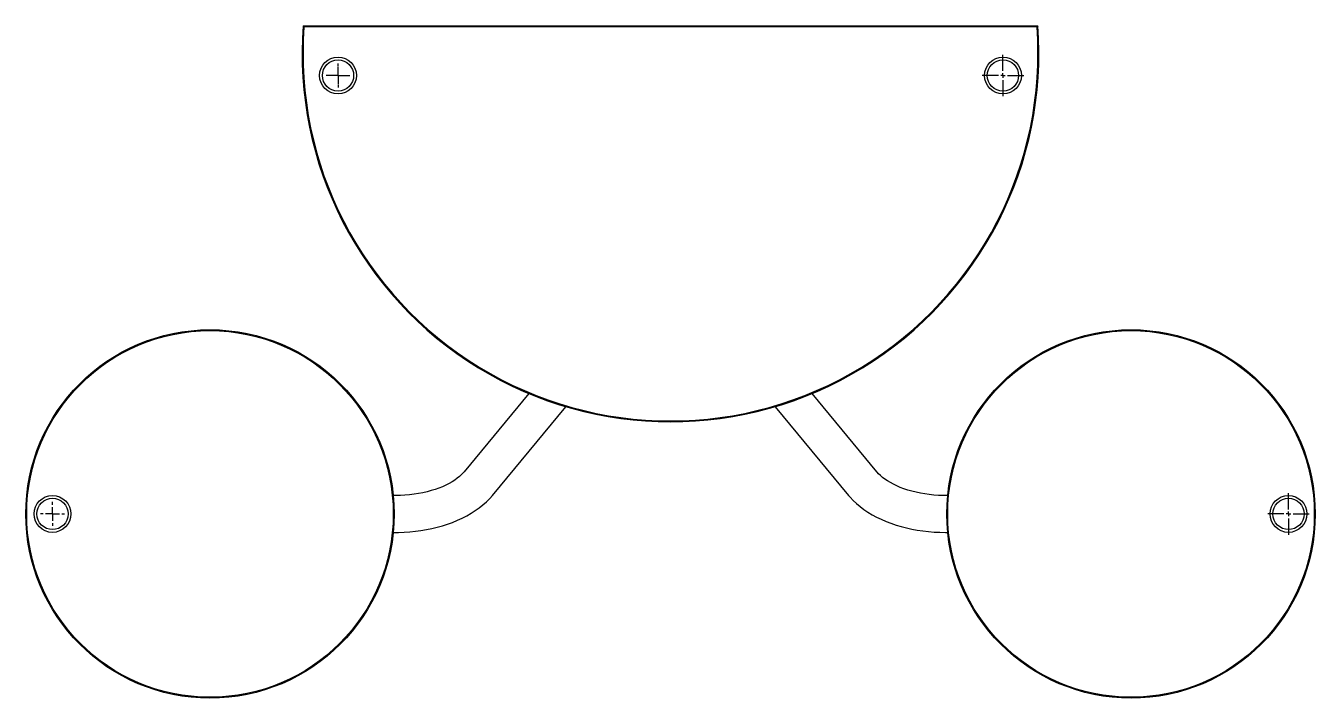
# Model space of a CAD drawing. Header units: millimetres. Extents: x -4282 to 6293, y -20 to 6567.
# Drawn here: x -3894 to -2494, y 4372 to 5102 of the extents above; entities that cross this region are included whole.
import ezdxf

# ---------------------------------------------------------------- set-up
doc = ezdxf.new("R2010")
doc.units = ezdxf.units.MM
doc.layers.add('FORMAT', color=7, linetype='Continuous')

# ---------------------------------------------------------------- blocks, each defined once
blk = doc.blocks.new('SW_CENTERMARKSYMBOL_2')
at = {"layer": 'FORMAT', "color": 0}
for p, q in [((-1, 0), (-1.3, 0)), ((0, 0), (-0.5, 0)), ((0, 1), (0, 1.3)), ((0, 0), (0, 0.5)), ((0, 0), (0, -0.5)), ((0, 0), (0.5, 0)), ((1, 0), (1.3, 0)), ((0, -1), (0, -1.3))]:
    blk.add_line(p, q, dxfattribs=at)
blk = doc.blocks.new('SW_CENTERMARKSYMBOL_3')
at = {"layer": 'FORMAT', "color": 0}
for p, q in [((-1, 0), (-1.3, 0)), ((0, 0), (-0.5, 0)), ((0, 1), (0, 1.3)), ((0, 0), (0, 0.5)), ((0, 0), (0, -0.5)), ((0, 0), (0.5, 0)), ((1, 0), (1.3, 0)), ((0, -1), (0, -1.3))]:
    blk.add_line(p, q, dxfattribs=at)
blk = doc.blocks.new('SW_CENTERMARKSYMBOL_14')
at = {"layer": 'FORMAT', "color": 0}
for p, q in [((0, 0.5), (0, 2.25)), ((-0.5, 0), (-2.25, 0)), ((0, 0), (-0.25, 0)), ((0, 0), (0, 0.25)), ((0, 0), (0, -0.25)), ((0, 0), (0.25, 0)), ((0.5, 0), (2.25, 0)), ((0, -0.5), (0, -2.25))]:
    blk.add_line(p, q, dxfattribs=at)
blk = doc.blocks.new('SW_CENTERMARKSYMBOL_17')
at = {"layer": 'FORMAT', "color": 0}
for p, q in [((0, 0.5), (0, 2.25)), ((-0.5, 0), (-2.25, 0)), ((0, 0), (-0.25, 0)), ((0, 0), (0, 0.25)), ((0, 0), (0, -0.25)), ((0, 0), (0.25, 0)), ((0.5, 0), (2.25, 0)), ((0, -0.5), (0, -2.25))]:
    blk.add_line(p, q, dxfattribs=at)
blk = doc.blocks.new('SW_CENTERMARKSYMBOL_20')
at = {"layer": 'FORMAT', "color": 0}
for p, q in [((-0.5, 0), (-0.75, 0)), ((0, 0), (-0.25, 0)), ((0, 0.5), (0, 0.75)), ((0, 0), (0, 0.25)), ((0, 0), (0, -0.25)), ((0, 0), (0.25, 0)), ((0.5, 0), (0.75, 0)), ((0, -0.5), (0, -0.75))]:
    blk.add_line(p, q, dxfattribs=at)
blk = doc.blocks.new('SW_CENTERMARKSYMBOL_21')
at = {"layer": 'FORMAT', "color": 0}
for p, q in [((-0.5, 0), (-0.95, 0)), ((0, 0), (-0.25, 0)), ((0, 0.5), (0, 0.95)), ((0, 0), (0, 0.25)), ((0, 0), (0, -0.25)), ((0, 0), (0.25, 0)), ((0.5, 0), (0.95, 0)), ((0, -0.5), (0, -0.95))]:
    blk.add_line(p, q, dxfattribs=at)
blk = doc.blocks.new('SW_CENTERMARKSYMBOL_22')
at = {"layer": 'FORMAT', "color": 0}
for p, q in [((0, 0.5), (0, 2.25)), ((-0.5, 0), (-2.25, 0)), ((0, 0), (-0.25, 0)), ((0, 0), (0, 0.25)), ((0, 0), (0, -0.25)), ((0, 0), (0.25, 0)), ((0.5, 0), (2.25, 0)), ((0, -0.5), (0, -2.25))]:
    blk.add_line(p, q, dxfattribs=at)
blk = doc.blocks.new('SW_CENTERMARKSYMBOL_23')
at = {"layer": 'FORMAT', "color": 0}
for p, q in [((0, 0.5), (0, 2.25)), ((-0.5, 0), (-2.25, 0)), ((0, 0), (-0.25, 0)), ((0, 0), (0, 0.25)), ((0, 0), (0, -0.25)), ((0, 0), (0.25, 0)), ((0.5, 0), (2.25, 0)), ((0, -0.5), (0, -2.25))]:
    blk.add_line(p, q, dxfattribs=at)

msp = doc.modelspace()

# ---------------------------------------------------------------- linework, layer by layer
at = {"color": 7, "linetype": 'Continuous', "lineweight": 25}
for p, q in [((-3591.7, 5100.6), (-3592.7, 5101.6)), ((-2794.9, 5101.6), (-2795.8, 5100.6))]:
    msp.add_line(p, q, dxfattribs=at)
at = {"color": 252, "linetype": 'Continuous', "lineweight": 25, "true_color": 0x939598}
for p, q in [((-3592.7, 5101.6), (-2794.9, 5101.6)), ((-2795.8, 5100.6), (-3591.7, 5100.6)), ((-3347.5, 4702.3), (-3417.9, 4617.3)), ((-2969.7, 4617.3), (-3040.1, 4702.3)), ((-3387.1, 4591.8), (-3307.3, 4688)), ((-3080.3, 4688), (-3000.5, 4591.8)), ((-3492.4, 4591.6), (-3494.8, 4591.6)), ((-2892.8, 4591.6), (-2895.2, 4591.6)), ((-3494.8, 4551.6), (-3492.4, 4551.6)), ((-2895.2, 4551.6), (-2892.8, 4551.6))]:
    msp.add_line(p, q, dxfattribs=at)
at = {"color": 252, "linetype": 'Continuous', "lineweight": 25, "true_color": 0x939598, "flags": 128}
for points in [[(-3417.9, 4617.3), (-3418.8, 4616.3), (-3420.7, 4614.3), (-3422.9, 4612.3), (-3425.3, 4610.4), (-3428, 4608.4), (-3431, 4606.5), (-3434.2, 4604.7), (-3437.7, 4602.9), (-3441.3, 4601.2), (-3445.2, 4599.7), (-3449.3, 4598.2), (-3453.6, 4596.9), (-3458, 4595.7), (-3462.6, 4594.6), (-3467.4, 4593.7), (-3472.2, 4592.9), (-3477.1, 4592.4), (-3482.1, 4591.9), (-3487.1, 4591.7), (-3492.4, 4591.6)], [(-2895.2, 4591.6), (-2897.8, 4591.6), (-2902.8, 4591.8), (-2907.9, 4592.1), (-2912.8, 4592.6), (-2917.7, 4593.3), (-2922.5, 4594.1), (-2927.2, 4595.1), (-2931.7, 4596.2), (-2936.1, 4597.5), (-2940.3, 4598.9), (-2944.3, 4600.4), (-2948.1, 4602.1), (-2951.7, 4603.8), (-2955, 4605.6), (-2958.1, 4607.4), (-2960.9, 4609.4), (-2963.5, 4611.3), (-2965.8, 4613.3), (-2967.8, 4615.3), (-2969.5, 4617.1), (-2969.7, 4617.3)], [(-3492.4, 4551.6), (-3489.1, 4551.6), (-3483, 4551.8), (-3476.8, 4552.2), (-3470.7, 4552.8), (-3464.7, 4553.6), (-3458.7, 4554.6), (-3452.9, 4555.8), (-3447.1, 4557.2), (-3441.4, 4558.8), (-3435.8, 4560.6), (-3430.4, 4562.5), (-3425.1, 4564.7), (-3420, 4567), (-3415, 4569.6), (-3410.3, 4572.3), (-3405.8, 4575.2), (-3401.5, 4578.3), (-3397.4, 4581.5), (-3393.6, 4584.9), (-3390.1, 4588.4), (-3387.1, 4591.8)], [(-3000.5, 4591.8), (-2998.6, 4589.7), (-2995.3, 4586.2), (-2991.7, 4582.8), (-2987.9, 4579.6), (-2983.8, 4576.5), (-2979.4, 4573.6), (-2974.8, 4570.8), (-2970, 4568.2), (-2965, 4565.8), (-2959.8, 4563.5), (-2954.4, 4561.5), (-2948.9, 4559.6), (-2943.3, 4557.9), (-2937.6, 4556.5), (-2931.7, 4555.2), (-2925.8, 4554.1), (-2919.8, 4553.2), (-2913.7, 4552.5), (-2907.6, 4552), (-2901.5, 4551.7), (-2895.2, 4551.6)]]:
    msp.add_lwpolyline(points, dxfattribs=at)
at = {"color": 7, "linetype": 'Continuous', "lineweight": 25}
for centre, radius in [((-3554.8, 5047.6), 20), ((-3554.8, 5047.6), 17), ((-2832.8, 5047.6), 20), ((-2832.8, 5047.6), 17), ((-3864.8, 4571.6), 20), ((-3864.8, 4571.6), 17), ((-2522.8, 4571.6), 20), ((-2522.8, 4571.6), 17)]:
    msp.add_circle(centre, radius, dxfattribs=at)
at = {"color": 252, "linetype": 'Continuous', "lineweight": 25, "true_color": 0x939598}
for centre, radius in [((-3693.8, 4571.6), 200), ((-3693.8, 4571.6), 199), ((-2693.8, 4571.6), 200), ((-2693.8, 4571.6), 199)]:
    msp.add_circle(centre, radius, dxfattribs=at)
for radius, start, end in [(400, 175.6988, 4.3012), (399, 175.832, 4.168)]:
    msp.add_arc((-3193.8, 5071.6), radius, start, end, dxfattribs=at)

# ---------------------------------------------------------------- block references
at = {"layer": 'FORMAT', "xscale": 10, "yscale": 10, "zscale": 10}
for name, p in [('SW_CENTERMARKSYMBOL_17', (-2832.8, 5047.6)), ('SW_CENTERMARKSYMBOL_23', (-2832.8, 5047.6)), ('SW_CENTERMARKSYMBOL_3', (-3554.8, 5047.6)), ('SW_CENTERMARKSYMBOL_21', (-3554.8, 5047.6)), ('SW_CENTERMARKSYMBOL_14', (-2522.8, 4571.6)), ('SW_CENTERMARKSYMBOL_22', (-2522.8, 4571.6)), ('SW_CENTERMARKSYMBOL_2', (-3864.8, 4571.6)), ('SW_CENTERMARKSYMBOL_20', (-3864.8, 4571.6))]:
    msp.add_blockref(name, p, dxfattribs=at)

doc.saveas('drawing.dxf')
